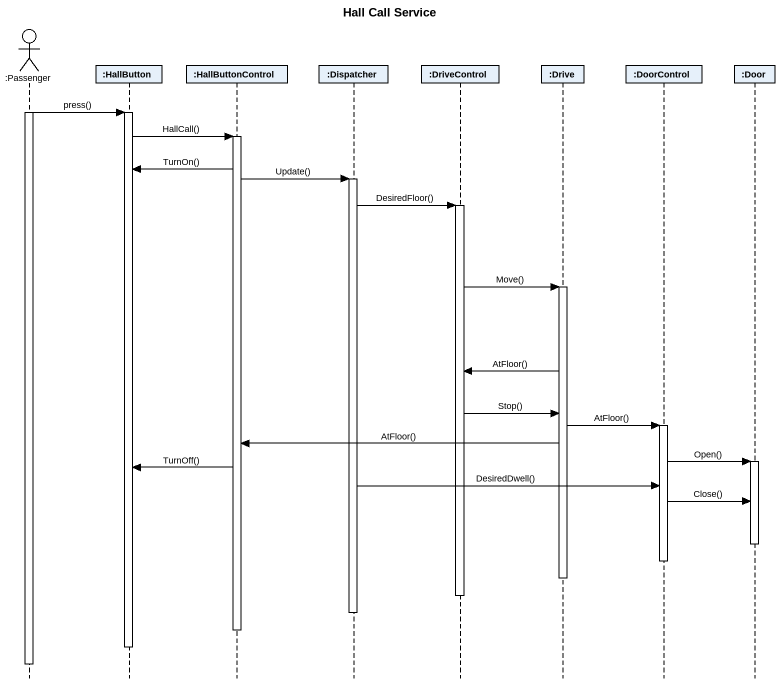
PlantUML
@startuml
title Hall Call Service
hide footbox
actor ":Passenger" as Passenger
participant ":HallButton" as HallButton
participant ":HallButtonControl" as HallButtonControl
participant ":Dispatcher" as Dispatcher
participant ":DriveControl" as DriveControl
participant ":Drive" as Drive
participant ":DoorControl" as DoorControl
participant ":Door" as Door

activate Passenger
Passenger -> HallButton : press()
activate HallButton
HallButton -> HallButtonControl : HallCall()
activate HallButtonControl
HallButtonControl -> HallButton : TurnOn()
HallButtonControl -> Dispatcher : Update()
activate Dispatcher
Dispatcher -> DriveControl : DesiredFloor()
activate DriveControl
DriveControl -> Drive : Move()
activate Drive
Drive -> DriveControl : AtFloor()
DriveControl -> Drive : Stop()
Drive -> DoorControl : AtFloor()
activate DoorControl
Drive -> HallButtonControl : AtFloor()
DoorControl -> Door : Open()
activate Door
HallButtonControl -> HallButton : TurnOff()
Dispatcher -> DoorControl : DesiredDwell()
DoorControl -> Door : Close()
deactivate Door
deactivate DoorControl
deactivate Drive
deactivate DriveControl
deactivate Dispatcher
deactivate HallButtonControl
deactivate HallButton
deactivate Passenger
@enduml
